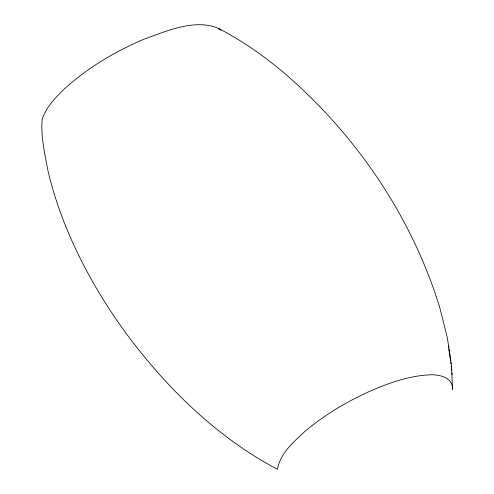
<?xml version="1.0" encoding="UTF-8"?>
<svg xmlns="http://www.w3.org/2000/svg" width="494" height="494" viewBox="0 0 494 494"><rect width="100%" height="100%" fill="white"/><g stroke="black" fill="none" stroke-linecap="round" stroke-linejoin="round"><path stroke-width="0.74" d="M452.084 374.674L451.146 362.652L447.317 337.661L439.87 307.923C412.329 217.959 357.508 136.85 286.724 75.193C265.865 57.248 243.233 41.36 218.848 28.572C195.031 18.155 166.639 31.165 143.915 39.211C114.836 51.679 87.117 68.018 63.745 89.476C54.964 98.133 45.868 107.525 42.151 119.585C40.73 136.406 44.688 153.368 47.795 169.868C57.675 212.957 75.928 253.755 98.448 291.658A638.217 535.255 4.2 0 0 128.409 336.457C168.602 389.896 217.959 437.857 277.437 469.3C280.215 453.251 293.652 441.846 305.002 431.336C323.91 415.423 345.275 402.579 367.684 392.23C387.055 383.659 407.433 376.101 428.773 374.89C438.283 374.063 453.443 377.113 452.479 389.47L451.794 372.877M218.848 28.572L220.948 30.4M448.237 345.985L448.503 347.455M448.762 348.918L450.571 360.904M450.769 362.423L450.966 363.948M451.263 366.227L451.615 370.661"/></g></svg>
